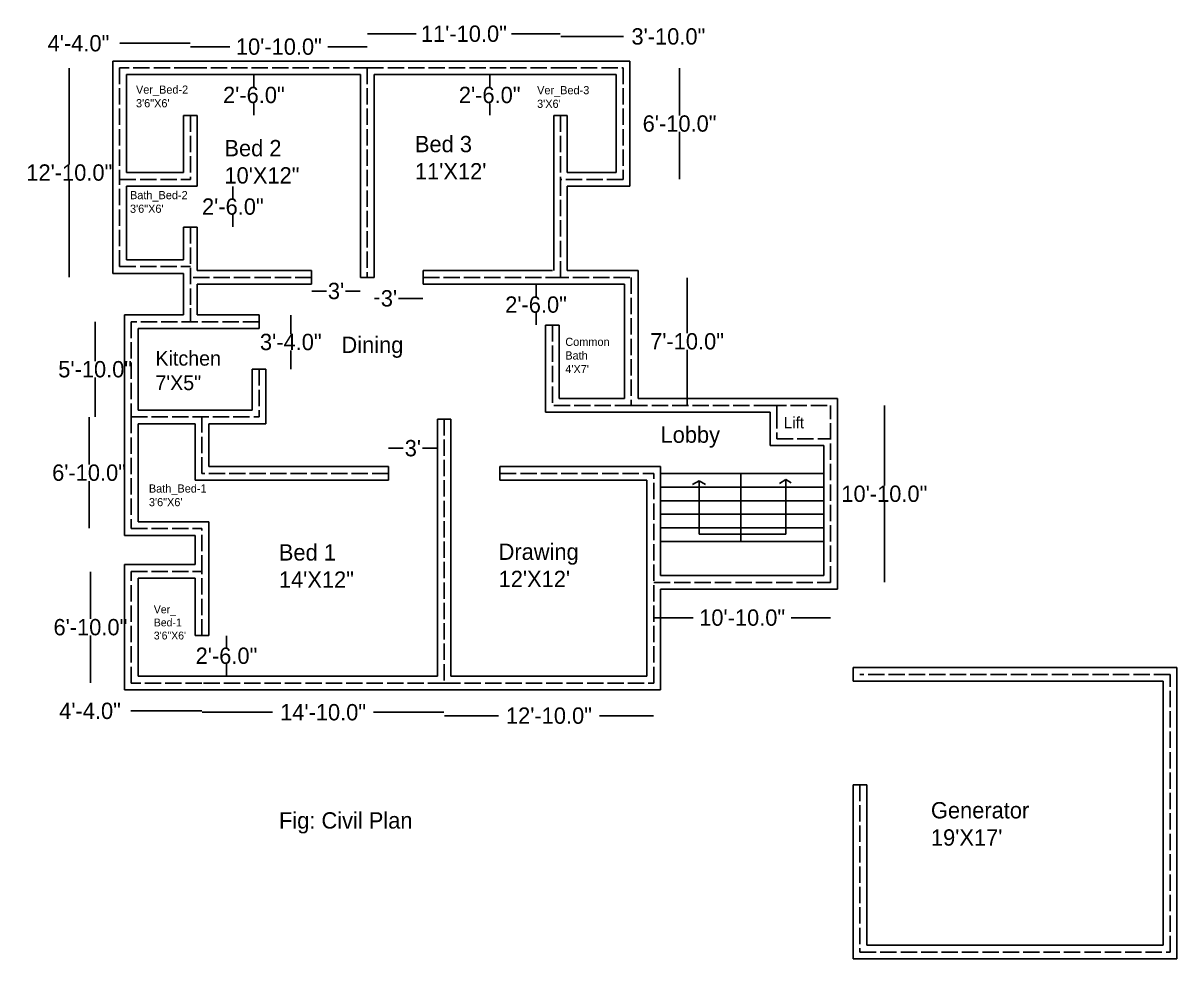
# Model space of a CAD drawing. Header units: inches. Extents: x 2005 to 8881, y -1786 to -220.
# Drawn here: x 2005 to 2853, y -964 to -276 of the extents above; entities that cross this region are included whole.
import ezdxf

# ---------------------------------------------------------------- set-up
doc = ezdxf.new("R2010")
doc.units = ezdxf.units.IN
doc.header["$MEASUREMENT"] = 0
doc.linetypes.add('ACAD_ISO02W100', pattern=[15, 12, -3])
doc.dimstyles.get("Standard").update_dxf_attribs({"dimtxt": 12, "dimasz": 0.18, "dimexe": 0.18, "dimexo": 0.0625, "dimgap": 0.09, "dimtad": 0, "dimtih": 1, "dimtoh": 1, "dimdec": 1, "dimzin": 0, "dimdsep": 46, "dimlunit": 3, "dimtxsty": 'Standard', "dimcen": 0.09, "dimse1": 1, "dimse2": 1, "dimadec": 0, "dimazin": 0, "dimtfac": 1, "dimtdec": 1, "dimtofl": 0, "dimtmove": 0, "dimatfit": 3, "dimfxl": 1, "dimtolj": 1, "dimtzin": 0, "dimarcsym": 0})

# ---------------------------------------------------------------- blocks, each defined once
blk = doc.blocks.new('*D1')
at = {"color": 0, "lineweight": -2}
for p, q in [((2128.18, -293.5), (2156.91, -293.5)), ((2257.82, -293.5), (2229.09, -293.5))]:
    blk.add_line(p, q, dxfattribs=at)
at = {"color": 0}
for points in [[(2128.18, -293.47), (2128.18, -293.53), (2128, -293.5)], [(2257.82, -293.47), (2257.82, -293.53), (2258, -293.5)]]:
    blk.add_solid(points, dxfattribs=at)
at = {"layer": 'Defpoints', "color": 0}
for p in [(2258, -293.5), (2128, -309), (2258, -309)]:
    blk.add_point(p, dxfattribs=at)
at = {"color": 0, "insert": (2193, -293.5), "char_height": 12, "attachment_point": 5}
blk.add_mtext('\\A1;10\'-10.0"', dxfattribs=at)
blk = doc.blocks.new('*D2')
at = {"color": 0, "lineweight": -2}
for p, q in [((2638, -557.18), (2638, -615.91)), ((2638, -686.82), (2638, -628.09))]:
    blk.add_line(p, q, dxfattribs=at)
at = {"color": 0}
for points in [[(2637.97, -557.18), (2638.03, -557.18), (2638, -557)], [(2637.97, -686.82), (2638.03, -686.82), (2638, -687)]]:
    blk.add_solid(points, dxfattribs=at)
at = {"layer": 'Defpoints', "color": 0}
for p in [(2598.5, -557), (2598.5, -687), (2638, -687)]:
    blk.add_point(p, dxfattribs=at)
at = {"color": 0, "insert": (2638, -622), "char_height": 12, "attachment_point": 5}
blk.add_mtext('\\A1;10\'-10.0"', dxfattribs=at)
blk = doc.blocks.new('*D3')
at = {"color": 0, "lineweight": -2}
for p, q in [((2314.68, -785), (2354.41, -785)), ((2468.32, -785), (2428.59, -785))]:
    blk.add_line(p, q, dxfattribs=at)
at = {"color": 0}
for points in [[(2314.68, -784.97), (2314.68, -785.03), (2314.5, -785)], [(2468.32, -784.97), (2468.32, -785.03), (2468.5, -785)]]:
    blk.add_solid(points, dxfattribs=at)
at = {"layer": 'Defpoints', "color": 0}
for p in [(2314.5, -761), (2468.5, -761), (2314.5, -785)]:
    blk.add_point(p, dxfattribs=at)
at = {"color": 0, "insert": (2391.5, -785), "char_height": 12, "attachment_point": 5}
blk.add_mtext('\\A1;12\'-10.0"', dxfattribs=at)
blk = doc.blocks.new('*D4')
at = {"color": 0, "lineweight": -2}
for p, q in [((2382, -468.18), (2382, -476.91)), ((2382, -497.82), (2382, -489.09))]:
    blk.add_line(p, q, dxfattribs=at)
at = {"color": 0}
for points in [[(2381.97, -468.18), (2382.03, -468.18), (2382, -468)], [(2381.97, -497.82), (2382.03, -497.82), (2382, -498)]]:
    blk.add_solid(points, dxfattribs=at)
at = {"layer": 'Defpoints', "color": 0}
for p in [(2382, -468), (2394, -468), (2394, -498)]:
    blk.add_point(p, dxfattribs=at)
at = {"color": 0, "insert": (2382, -483), "char_height": 12, "attachment_point": 5}
blk.add_mtext('\\A1;2\'-6.0"', dxfattribs=at)
blk = doc.blocks.new('*D5')
at = {"color": 0, "lineweight": -2}
for p, q in [((2258.18, -284), (2293.91, -284)), ((2399.82, -284), (2364.09, -284))]:
    blk.add_line(p, q, dxfattribs=at)
at = {"color": 0}
for points in [[(2258.18, -283.97), (2258.18, -284.03), (2258, -284)], [(2399.82, -283.97), (2399.82, -284.03), (2400, -284)]]:
    blk.add_solid(points, dxfattribs=at)
at = {"layer": 'Defpoints', "color": 0}
for p in [(2400, -284), (2258, -304), (2400, -314)]:
    blk.add_point(p, dxfattribs=at)
at = {"color": 0, "insert": (2329, -284), "char_height": 12, "attachment_point": 5}
blk.add_mtext('\\A1;11\'-10.0"', dxfattribs=at)
blk = doc.blocks.new('*D6')
at = {"color": 0, "lineweight": -2}
for p, q in [((2400.18, -286), (2445.82, -286)), ((2446, -286), (2446.18, -286))]:
    blk.add_line(p, q, dxfattribs=at)
at = {"color": 0}
for points in [[(2400.18, -285.97), (2400.18, -286.03), (2400, -286)], [(2445.82, -285.97), (2445.82, -286.03), (2446, -286)]]:
    blk.add_solid(points, dxfattribs=at)
at = {"layer": 'Defpoints', "color": 0}
for p in [(2446, -286), (2400, -309), (2446, -309)]:
    blk.add_point(p, dxfattribs=at)
at = {"color": 0, "insert": (2479.27, -286), "char_height": 12, "attachment_point": 5}
blk.add_mtext('\\A1;3\'-10.0"', dxfattribs=at)
blk = doc.blocks.new('*D7')
at = {"color": 0, "lineweight": -2}
for p, q in [((2487.5, -309.18), (2487.5, -343.91)), ((2487.5, -390.82), (2487.5, -356.09))]:
    blk.add_line(p, q, dxfattribs=at)
at = {"color": 0}
for points in [[(2487.47, -309.18), (2487.53, -309.18), (2487.5, -309)], [(2487.47, -390.82), (2487.53, -390.82), (2487.5, -391)]]:
    blk.add_solid(points, dxfattribs=at)
at = {"layer": 'Defpoints', "color": 0}
for p in [(2446, -309), (2446, -391), (2487.5, -391)]:
    blk.add_point(p, dxfattribs=at)
at = {"color": 0, "insert": (2487.5, -350), "char_height": 12, "attachment_point": 5}
blk.add_mtext('\\A1;6\'-10.0"', dxfattribs=at)
blk = doc.blocks.new('*D8')
at = {"color": 0, "lineweight": -2}
for p, q in [((2493, -463.18), (2493, -503.91)), ((2493, -556.82), (2493, -516.09))]:
    blk.add_line(p, q, dxfattribs=at)
at = {"color": 0}
for points in [[(2492.97, -463.18), (2493.03, -463.18), (2493, -463)], [(2492.97, -556.82), (2493.03, -556.82), (2493, -557)]]:
    blk.add_solid(points, dxfattribs=at)
at = {"layer": 'Defpoints', "color": 0}
for p in [(2452, -463), (2452, -557), (2493, -557)]:
    blk.add_point(p, dxfattribs=at)
at = {"color": 0, "insert": (2493, -510), "char_height": 12, "attachment_point": 5}
blk.add_mtext('\\A1;7\'-10.0"', dxfattribs=at)
blk = doc.blocks.new('*D9')
at = {"color": 0, "lineweight": -2}
for p, q in [((2136.68, -782.5), (2188.41, -782.5)), ((2314.32, -782.5), (2262.59, -782.5))]:
    blk.add_line(p, q, dxfattribs=at)
at = {"color": 0}
for points in [[(2136.68, -782.47), (2136.68, -782.53), (2136.5, -782.5)], [(2314.32, -782.47), (2314.32, -782.53), (2314.5, -782.5)]]:
    blk.add_solid(points, dxfattribs=at)
at = {"layer": 'Defpoints', "color": 0}
for p in [(2136.5, -761), (2314.5, -761), (2136.5, -782.5)]:
    blk.add_point(p, dxfattribs=at)
at = {"color": 0, "insert": (2225.5, -782.5), "char_height": 12, "attachment_point": 5}
blk.add_mtext('\\A1;14\'-10.0"', dxfattribs=at)
blk = doc.blocks.new('*D10')
at = {"color": 0, "lineweight": -2}
for p, q in [((2084.5, -781.5), (2084.32, -781.5)), ((2136.32, -781.5), (2084.68, -781.5))]:
    blk.add_line(p, q, dxfattribs=at)
at = {"color": 0}
for points in [[(2084.68, -781.47), (2084.68, -781.53), (2084.5, -781.5)], [(2136.32, -781.47), (2136.32, -781.53), (2136.5, -781.5)]]:
    blk.add_solid(points, dxfattribs=at)
at = {"layer": 'Defpoints', "color": 0}
for p in [(2084.5, -761), (2136.5, -761), (2084.5, -781.5)]:
    blk.add_point(p, dxfattribs=at)
at = {"color": 0, "insert": (2054.23, -781.5), "char_height": 12, "attachment_point": 5}
blk.add_mtext('\\A1;4\'-4.0"', dxfattribs=at)
blk = doc.blocks.new('*D11')
at = {"color": 0, "lineweight": -2}
for p, q in [((2054.5, -679.18), (2054.5, -713.91)), ((2054.5, -760.82), (2054.5, -726.09))]:
    blk.add_line(p, q, dxfattribs=at)
at = {"color": 0}
for points in [[(2054.47, -679.18), (2054.53, -679.18), (2054.5, -679)], [(2054.47, -760.82), (2054.53, -760.82), (2054.5, -761)]]:
    blk.add_solid(points, dxfattribs=at)
at = {"layer": 'Defpoints', "color": 0}
for p in [(2054.5, -679), (2084.5, -679), (2084.5, -761)]:
    blk.add_point(p, dxfattribs=at)
at = {"color": 0, "insert": (2054.5, -720), "char_height": 12, "attachment_point": 5}
blk.add_mtext('\\A1;6\'-10.0"', dxfattribs=at)
blk = doc.blocks.new('*D12')
at = {"color": 0, "lineweight": -2}
for p, q in [((2053.5, -565.68), (2053.5, -600.41)), ((2053.5, -647.32), (2053.5, -612.59))]:
    blk.add_line(p, q, dxfattribs=at)
at = {"color": 0}
for points in [[(2053.47, -565.68), (2053.53, -565.68), (2053.5, -565.5)], [(2053.47, -647.32), (2053.53, -647.32), (2053.5, -647.5)]]:
    blk.add_solid(points, dxfattribs=at)
at = {"layer": 'Defpoints', "color": 0}
for p in [(2053.5, -565.5), (2084.5, -565.5), (2084.5, -647.5)]:
    blk.add_point(p, dxfattribs=at)
at = {"color": 0, "insert": (2053.5, -606.5), "char_height": 12, "attachment_point": 5}
blk.add_mtext('\\A1;6\'-10.0"', dxfattribs=at)
blk = doc.blocks.new('*D13')
at = {"color": 0, "lineweight": -2}
for p, q in [((2058, -495.68), (2058, -524.41)), ((2058, -565.32), (2058, -536.59))]:
    blk.add_line(p, q, dxfattribs=at)
at = {"color": 0}
for points in [[(2057.97, -495.68), (2058.03, -495.68), (2058, -495.5)], [(2057.97, -565.32), (2058.03, -565.32), (2058, -565.5)]]:
    blk.add_solid(points, dxfattribs=at)
at = {"layer": 'Defpoints', "color": 0}
for p in [(2058, -495.5), (2084.5, -495.5), (2084.5, -565.5)]:
    blk.add_point(p, dxfattribs=at)
at = {"color": 0, "insert": (2058, -530.5), "char_height": 12, "attachment_point": 5}
blk.add_mtext('\\A1;5\'-10.0"', dxfattribs=at)
blk = doc.blocks.new('*D14')
at = {"color": 0, "lineweight": -2}
for p, q in [((2039, -309.18), (2039, -379.91)), ((2039, -462.82), (2039, -392.09))]:
    blk.add_line(p, q, dxfattribs=at)
at = {"color": 0}
for points in [[(2038.97, -309.18), (2039.03, -309.18), (2039, -309)], [(2038.97, -462.82), (2039.03, -462.82), (2039, -463)]]:
    blk.add_solid(points, dxfattribs=at)
at = {"layer": 'Defpoints', "color": 0}
for p in [(2039, -309), (2128, -309), (2128, -463)]:
    blk.add_point(p, dxfattribs=at)
at = {"color": 0, "insert": (2039, -386), "char_height": 12, "attachment_point": 5}
blk.add_mtext('\\A1;12\'-10.0"', dxfattribs=at)
blk = doc.blocks.new('*D15')
at = {"color": 0, "lineweight": -2}
for p, q in [((2076, -291), (2075.82, -291)), ((2127.82, -291), (2076.18, -291))]:
    blk.add_line(p, q, dxfattribs=at)
at = {"color": 0}
for points in [[(2076.18, -290.97), (2076.18, -291.03), (2076, -291)], [(2127.82, -290.97), (2127.82, -291.03), (2128, -291)]]:
    blk.add_solid(points, dxfattribs=at)
at = {"layer": 'Defpoints', "color": 0}
for p in [(2076, -291), (2076, -309), (2128, -309)]:
    blk.add_point(p, dxfattribs=at)
at = {"color": 0, "insert": (2045.73, -291), "char_height": 12, "attachment_point": 5}
blk.add_mtext('\\A1;4\'-4.0"', dxfattribs=at)
blk = doc.blocks.new('*D16')
at = {"color": 0, "lineweight": -2}
for p, q in [((2217.18, -473), (2227.91, -473)), ((2252.82, -473), (2242.09, -473))]:
    blk.add_line(p, q, dxfattribs=at)
at = {"color": 0}
for points in [[(2217.18, -472.97), (2217.18, -473.03), (2217, -473)], [(2252.82, -472.97), (2252.82, -473.03), (2253, -473)]]:
    blk.add_solid(points, dxfattribs=at)
at = {"layer": 'Defpoints', "color": 0}
for p in [(2217, -463), (2253, -463), (2253, -473)]:
    blk.add_point(p, dxfattribs=at)
at = {"color": 0, "insert": (2235, -473), "char_height": 12, "attachment_point": 5}
blk.add_mtext("\\A1;3'", dxfattribs=at)
blk = doc.blocks.new('*D17')
at = {"color": 0, "lineweight": -2}
for p, q in [((2273.68, -588.5), (2284.41, -588.5)), ((2309.32, -588.5), (2298.59, -588.5))]:
    blk.add_line(p, q, dxfattribs=at)
at = {"color": 0}
for points in [[(2273.68, -588.47), (2273.68, -588.53), (2273.5, -588.5)], [(2309.32, -588.47), (2309.32, -588.53), (2309.5, -588.5)]]:
    blk.add_solid(points, dxfattribs=at)
at = {"layer": 'Defpoints', "color": 0}
for p in [(2309.5, -588.5), (2273.5, -607), (2309.5, -607)]:
    blk.add_point(p, dxfattribs=at)
at = {"color": 0, "insert": (2291.5, -588.5), "char_height": 12, "attachment_point": 5}
blk.add_mtext("\\A1;3'", dxfattribs=at)
blk = doc.blocks.new('*D18')
at = {"color": 0, "lineweight": -2}
for p, q in [((2154.5, -726.18), (2154.5, -734.91)), ((2154.5, -755.82), (2154.5, -747.09))]:
    blk.add_line(p, q, dxfattribs=at)
at = {"color": 0}
for points in [[(2154.47, -726.18), (2154.53, -726.18), (2154.5, -726)], [(2154.47, -755.82), (2154.53, -755.82), (2154.5, -756)]]:
    blk.add_solid(points, dxfattribs=at)
at = {"layer": 'Defpoints', "color": 0}
for p in [(2136.5, -726), (2136.5, -756), (2154.5, -756)]:
    blk.add_point(p, dxfattribs=at)
at = {"color": 0, "insert": (2154.5, -741), "char_height": 12, "attachment_point": 5}
blk.add_mtext('\\A1;2\'-6.0"', dxfattribs=at)
blk = doc.blocks.new('*D32')
at = {"color": 0, "lineweight": -2}
for p, q in [((2263.18, -478.42), (2266.82, -478.42)), ((2298.82, -478.42), (2281, -478.42))]:
    blk.add_line(p, q, dxfattribs=at)
at = {"color": 0}
for points in [[(2263.18, -478.39), (2263.18, -478.45), (2263, -478.42)], [(2298.82, -478.39), (2298.82, -478.45), (2299, -478.42)]]:
    blk.add_solid(points, dxfattribs=at)
at = {"layer": 'Defpoints', "color": 0}
for p in [(2263, -463), (2299, -463), (2299, -478.42)]:
    blk.add_point(p, dxfattribs=at)
at = {"color": 0, "insert": (2273.91, -478.42), "char_height": 12, "attachment_point": 5}
blk.add_mtext("\\A1;3'", dxfattribs=at)
blk = doc.blocks.new('*D33')
at = {"color": 0, "lineweight": -2}
for p, q in [((2174.64, -314.18), (2174.64, -322.91)), ((2174.64, -343.82), (2174.64, -335.09))]:
    blk.add_line(p, q, dxfattribs=at)
at = {"color": 0}
for points in [[(2174.61, -314.18), (2174.67, -314.18), (2174.64, -314)], [(2174.61, -343.82), (2174.67, -343.82), (2174.64, -344)]]:
    blk.add_solid(points, dxfattribs=at)
at = {"layer": 'Defpoints', "color": 0}
for p in [(2133, -314), (2128, -344), (2174.64, -344)]:
    blk.add_point(p, dxfattribs=at)
at = {"color": 0, "insert": (2174.64, -329), "char_height": 12, "attachment_point": 5}
blk.add_mtext('\\A1;2\'-6.0"', dxfattribs=at)
blk = doc.blocks.new('*D34')
at = {"color": 0, "lineweight": -2}
for p, q in [((2159.19, -396.18), (2159.19, -404.91)), ((2159.19, -425.82), (2159.19, -417.09))]:
    blk.add_line(p, q, dxfattribs=at)
at = {"color": 0}
for points in [[(2159.16, -396.18), (2159.22, -396.18), (2159.19, -396)], [(2159.16, -425.82), (2159.22, -425.82), (2159.19, -426)]]:
    blk.add_solid(points, dxfattribs=at)
at = {"layer": 'Defpoints', "color": 0}
for p in [(2133, -396), (2133, -426), (2159.19, -426)]:
    blk.add_point(p, dxfattribs=at)
at = {"color": 0, "insert": (2159.19, -411), "char_height": 12, "attachment_point": 5}
blk.add_mtext('\\A1;2\'-6.0"', dxfattribs=at)
blk = doc.blocks.new('*D35')
at = {"color": 0, "lineweight": -2}
for p, q in [((2347.95, -314.18), (2347.95, -322.91)), ((2347.95, -343.82), (2347.95, -335.09))]:
    blk.add_line(p, q, dxfattribs=at)
at = {"color": 0}
for points in [[(2347.92, -314.18), (2347.98, -314.18), (2347.95, -314)], [(2347.92, -343.82), (2347.98, -343.82), (2347.95, -344)]]:
    blk.add_solid(points, dxfattribs=at)
at = {"layer": 'Defpoints', "color": 0}
for p in [(2400, -314), (2347.95, -344), (2400, -344)]:
    blk.add_point(p, dxfattribs=at)
at = {"color": 0, "insert": (2347.95, -329), "char_height": 12, "attachment_point": 5}
blk.add_mtext('\\A1;2\'-6.0"', dxfattribs=at)
blk = doc.blocks.new('*D39')
at = {"color": 0, "lineweight": -2}
for p, q in [((2201.76, -490.68), (2201.76, -504.41)), ((2201.76, -530.32), (2201.76, -516.59))]:
    blk.add_line(p, q, dxfattribs=at)
at = {"color": 0}
for points in [[(2201.73, -490.68), (2201.79, -490.68), (2201.76, -490.5)], [(2201.73, -530.32), (2201.79, -530.32), (2201.76, -530.5)]]:
    blk.add_solid(points, dxfattribs=at)
at = {"layer": 'Defpoints', "color": 0}
for p in [(2178.5, -490.5), (2178.5, -530.5), (2201.76, -530.5)]:
    blk.add_point(p, dxfattribs=at)
at = {"color": 0, "insert": (2201.76, -510.5), "char_height": 12, "attachment_point": 5}
blk.add_mtext('\\A1;3\'-4.0"', dxfattribs=at)
blk = doc.blocks.new('*D43')
at = {"color": 0, "lineweight": -2}
for p, q in [((2468.68, -712.97), (2497.41, -712.97)), ((2598.32, -712.97), (2569.59, -712.97))]:
    blk.add_line(p, q, dxfattribs=at)
at = {"color": 0}
for points in [[(2468.68, -712.94), (2468.68, -713), (2468.5, -712.97)], [(2598.32, -712.94), (2598.32, -713), (2598.5, -712.97)]]:
    blk.add_solid(points, dxfattribs=at)
at = {"layer": 'Defpoints', "color": 0}
for p in [(2468.5, -687), (2598.5, -687), (2598.5, -712.97)]:
    blk.add_point(p, dxfattribs=at)
at = {"color": 0, "insert": (2533.5, -712.97), "char_height": 12, "attachment_point": 5}
blk.add_mtext('\\A1;10\'-10.0"', dxfattribs=at)

msp = doc.modelspace()

# ---------------------------------------------------------------- linework, layer by layer
for p, q in [((2071, -309), (2071, -304)), ((2071, -304), (2076, -304)), ((2128, -304), (2076, -304)), ((2128, -304), (2258, -304)), ((2258, -304), (2310, -304)), ((2258, -304), (2310, -304)), ((2258, -304), (2310, -304)), ((2258, -304), (2400, -304)), ((2400, -304), (2446, -304)), ((2446, -304), (2451, -304)), ((2451, -304), (2451, -309)), ((2071, -309), (2071, -391)), ((2071, -309), (2071, -309)), ((2451, -309), (2451, -391)), ((2451, -309), (2451, -309)), ((2128, -314), (2081, -314)), ((2081, -314), (2081, -386)), ((2128, -314), (2253, -314)), ((2133, -314), (2253, -314)), ((2253, -314), (2253, -463)), ((2263, -314), (2305, -314)), ((2263, -314), (2263, -463)), ((2263, -314), (2400, -314)), ((2315, -314), (2441, -314)), ((2441, -314), (2441, -386)), ((2123, -344), (2123, -386)), ((2123, -344), (2133, -344)), ((2133, -344), (2133, -391)), ((2133, -344), (2133, -391)), ((2395, -344), (2395, -391)), ((2395, -344), (2400, -344)), ((2405, -344), (2400, -344)), ((2405, -344), (2405, -386)), ((2081, -386), (2123, -386)), ((2441, -386), (2405, -386)), ((2071, -455), (2071, -391)), ((2071, -455), (2071, -391)), ((2081, -396), (2128, -396)), ((2081, -450), (2081, -396)), ((2128, -396), (2133, -396)), ((2133, -396), (2133, -391)), ((2395, -391), (2395, -458)), ((2405, -396), (2405, -458)), ((2446, -396), (2405, -396)), ((2446, -396), (2405, -396)), ((2451, -396), (2446, -396)), ((2451, -391), (2451, -396)), ((2123, -450), (2123, -426)), ((2133, -426), (2123, -426)), ((2133, -426), (2133, -455)), ((2071, -455), (2071, -460)), ((2081, -450), (2123, -450)), ((2133, -458), (2133, -455)), ((2071, -460), (2076, -460)), ((2076, -460), (2123, -460)), ((2123, -465), (2123, -460)), ((2123, -465), (2123, -482)), ((2128, -465), (2128, -463)), ((2217, -458), (2133, -458)), ((2217, -468), (2217, -458)), ((2253, -463), (2263, -463)), ((2299, -458), (2394, -458)), ((2299, -468), (2299, -458)), ((2405, -458), (2452, -458)), ((2452, -458), (2457, -458)), ((2457, -458), (2457, -463)), ((2457, -463), (2457, -552)), ((2133, -468), (2133, -482)), ((2217, -468), (2133, -468)), ((2299, -468), (2394, -468)), ((2394, -468), (2447, -468)), ((2447, -468), (2447, -552)), ((2123, -482), (2123, -490.5)), ((2133, -482), (2133, -490.5)), ((2079.5, -495.5), (2079.5, -490.5)), ((2079.5, -490.5), (2089.5, -490.5)), ((2089.5, -490.5), (2123, -490.5)), ((2178.5, -490.5), (2133, -490.5)), ((2178.5, -500.5), (2178.5, -490.5)), ((2079.5, -495.5), (2079.5, -565.5)), ((2389, -498), (2389, -557)), ((2389, -498), (2399, -498)), ((2399, -498), (2399, -552)), ((2399, -498), (2399, -552)), ((2178.5, -500.5), (2089.5, -500.5)), ((2089.5, -500.5), (2089.5, -560.5)), ((2173.5, -530.5), (2173.5, -560.5)), ((2173.5, -560.5), (2173.5, -530.5)), ((2173.5, -530.5), (2183.5, -530.5)), ((2183.5, -530.5), (2183.5, -565.5)), ((2183.5, -565.5), (2183.5, -530.5)), ((2389, -562), (2389, -557)), ((2447, -552), (2399, -552)), ((2598.5, -552), (2457, -552)), ((2559, -562), (2559, -557)), ((2603.5, -552), (2598.5, -552)), ((2603.5, -557), (2603.5, -552)), ((2603.5, -687), (2603.5, -557)), ((2079.5, -565.5), (2079.5, -647.5)), ((2089.5, -560.5), (2173.5, -560.5)), ((2183.5, -570.5), (2183.5, -565.5)), ((2309.5, -567), (2319.5, -567)), ((2309.5, -721), (2309.5, -567)), ((2319.5, -721), (2319.5, -567)), ((2394, -562), (2389, -562)), ((2452, -562), (2394, -562)), ((2452, -562), (2549, -562)), ((2549, -562), (2554, -562)), ((2554, -562), (2554, -586.5)), ((2089.5, -570.5), (2089.5, -642.5)), ((2089.5, -570.5), (2131.5, -570.5)), ((2131.5, -607), (2131.5, -570.5)), ((2141.5, -570.5), (2178.5, -570.5)), ((2141.5, -602), (2141.5, -570.5)), ((2178.5, -570.5), (2178.5, -570.5)), ((2178.5, -570.5), (2178.5, -570.5)), ((2178.5, -570.5), (2183.5, -570.5)), ((2554, -586.5), (2593.5, -586.5)), ((2593.5, -682), (2593.5, -586.5)), ((2273.5, -602), (2141.5, -602)), ((2273.5, -602), (2273.5, -612)), ((2355.5, -602), (2468.5, -602)), ((2355.5, -602), (2355.5, -612)), ((2468.5, -602), (2473.5, -602)), ((2473.5, -602), (2473.5, -607)), ((2131.5, -607), (2131.5, -612)), ((2309.5, -607), (2309.5, -756)), ((2319.5, -607), (2319.5, -756)), ((2473.5, -682), (2473.5, -607)), ((2473.5, -607), (2593.5, -607)), ((2532.5, -607), (2532.5, -657)), ((2131.5, -612), (2136.5, -612)), ((2273.5, -612), (2136.5, -612)), ((2355.5, -612), (2463.5, -612)), ((2463.5, -756), (2463.5, -612)), ((2473.5, -617), (2593.5, -617)), ((2497, -615), (2502, -612.5)), ((2502, -612.5), (2502, -651.5)), ((2502, -612.5), (2506.5, -615)), ((2561, -614.5), (2565.5, -611.5)), ((2565.5, -651.5), (2565.5, -611.5)), ((2565.5, -611.5), (2569.5, -614)), ((2473.5, -627), (2593.5, -627)), ((2089.5, -642.5), (2136.5, -642.5)), ((2136.5, -642.5), (2141.5, -642.5)), ((2141.5, -642.5), (2141.5, -647.5)), ((2473.5, -637), (2593.5, -637)), ((2079.5, -647.5), (2079.5, -647.5)), ((2079.5, -652.5), (2079.5, -647.5)), ((2084.5, -652.5), (2079.5, -652.5)), ((2084.5, -652.5), (2131.5, -652.5)), ((2131.5, -674), (2131.5, -652.5)), ((2141.5, -679), (2141.5, -647.5)), ((2473.5, -647), (2593.5, -647)), ((2502, -651.5), (2565.5, -651.5)), ((2473.5, -657), (2593.5, -657)), ((2079.5, -679), (2079.5, -674)), ((2079.5, -674), (2084.5, -674)), ((2084.5, -674), (2131.5, -674)), ((2079.5, -761), (2079.5, -679)), ((2089.5, -684), (2131.5, -684)), ((2089.5, -756), (2089.5, -684)), ((2131.5, -726), (2131.5, -684)), ((2141.5, -726), (2141.5, -679)), ((2473.5, -682), (2593.5, -682)), ((2473.5, -692), (2598.5, -692)), ((2473.5, -761), (2473.5, -692)), ((2598.5, -692), (2603.5, -692)), ((2603.5, -692), (2603.5, -687)), ((2131.5, -726), (2141.5, -726)), ((2620.01, -749.66), (2615.01, -749.66)), ((2615.01, -749.66), (2615.01, -754.66)), ((2848.01, -749.66), (2620.01, -749.66)), ((2848.01, -749.66), (2853.01, -749.66)), ((2853.01, -749.66), (2853.01, -754.66)), ((2853.01, -958.66), (2853.01, -754.66)), ((2079.5, -761), (2079.5, -766)), ((2136.5, -756), (2089.5, -756)), ((2309.5, -756), (2136.5, -756)), ((2319.5, -756), (2463.5, -756)), ((2473.5, -761), (2473.5, -766)), ((2843.01, -759.66), (2625.01, -759.66)), ((2843.01, -953.66), (2843.01, -759.66)), ((2079.5, -766), (2084.5, -766)), ((2136.5, -766), (2084.5, -766)), ((2314.5, -766), (2136.5, -766)), ((2314.5, -766), (2468.5, -766)), ((2473.5, -766), (2468.5, -766)), ((2615.01, -835.72), (2615.01, -958.66)), ((2625.01, -835.72), (2625.01, -953.66)), ((2625.01, -953.66), (2843.01, -953.66)), ((2625.01, -953.66), (2843.01, -953.66)), ((2615.01, -958.66), (2615.01, -963.66)), ((2615.01, -963.66), (2620.01, -963.66)), ((2620.01, -963.66), (2848.01, -963.66)), ((2853.01, -963.66), (2848.01, -963.66)), ((2853.01, -958.66), (2853.01, -963.66))]:
    msp.add_line(p, q)
at = {"linetype": 'ACAD_ISO02W100'}
for p, q in [((2128, -309), (2076, -309)), ((2076, -309), (2076, -391)), ((2128, -309), (2258, -309)), ((2258, -309), (2258, -463)), ((2258, -309), (2400, -309)), ((2400, -309), (2446, -309)), ((2446, -309), (2446, -391)), ((2128, -344), (2128, -391)), ((2400, -344), (2400, -391)), ((2076, -391), (2128, -391)), ((2076, -455), (2076, -391)), ((2446, -391), (2400, -391)), ((2400, -391), (2400, -463)), ((2128, -426), (2128, -485.5)), ((2076, -455), (2128, -455)), ((2217, -463), (2128, -463)), ((2299, -463), (2394, -463)), ((2394, -463), (2452, -463)), ((2452, -463), (2452, -557)), ((2128, -485.5), (2128, -495.5)), ((2178.5, -495.5), (2084.5, -495.5)), ((2084.5, -495.5), (2084.5, -565.5)), ((2394, -498), (2394, -557)), ((2178.5, -530.5), (2178.5, -565.5)), ((2452, -557), (2394, -557)), ((2452, -557), (2554, -557)), ((2554, -557), (2598.5, -557)), ((2598.5, -687), (2598.5, -557)), ((2084.5, -565.5), (2084.5, -647.5)), ((2084.5, -565.5), (2178.5, -565.5)), ((2136.5, -607), (2136.5, -565.5)), ((2314.5, -567), (2314.5, -761)), ((2559, -562), (2559, -581.5)), ((2559, -581.5), (2598.5, -581.5)), ((2273.5, -607), (2136.5, -607)), ((2355.5, -607), (2468.5, -607)), ((2468.5, -761), (2468.5, -607)), ((2084.5, -647.5), (2136.5, -647.5)), ((2136.5, -679), (2136.5, -647.5)), ((2084.5, -761), (2084.5, -679)), ((2084.5, -679), (2136.5, -679)), ((2136.5, -726), (2136.5, -679)), ((2468.5, -687), (2598.5, -687)), ((2615.01, -754.66), (2615.01, -759.66)), ((2848.01, -754.66), (2620.01, -754.66)), ((2848.01, -958.66), (2848.01, -754.66)), ((2136.5, -761), (2084.5, -761)), ((2314.5, -761), (2136.5, -761)), ((2314.5, -761), (2468.5, -761)), ((2615.01, -759.66), (2625.01, -759.66)), ((2615.01, -835.72), (2625.01, -835.72)), ((2620.01, -835.72), (2620.01, -958.66)), ((2620.01, -958.66), (2848.01, -958.66))]:
    msp.add_line(p, q, dxfattribs=at)

# ---------------------------------------------------------------- texts
at = {"attachment_point": 1}
for s, insert, char_height, width in [('Ver_Bed-2\\P3\'6"X6\'', (2088, -322), 6, 78.8943), ("Ver_Bed-3\\P3'X6'", (2382.79, -322.41), 6, 78.8943), ('Bed 2\\P10\'X12"', (2153, -362), 12, 78.8943), ("Bed 3\\P11'X12'", (2293, -359), 12, 78.8943), ('Bath_Bed-2\\P3\'6"X6\'', (2083.6, -399.51), 6, 78.8943), ('Dining', (2239, -506.5), 12, 78.8943), ("Common\\PBath\\P4'X7'", (2403.52, -507.31), 6, 78.8943), ('Kitchen\\P7\'X5"', (2102.29, -517), 10.8, 78.8943), ('Lift', (2564, -565.5), 8.4, 78.8943), ('Lobby', (2473.5, -572.5), 12, 78.8943), ('Bath_Bed-1\\P3\'6"X6\'', (2097.5, -615.07), 6, 78.8943), ('Bed 1\\P14\'X12"', (2193, -659), 12, 78.8943), ("Drawing\\P12'X12'", (2354.5, -658.5), 12, 78.8943), ('Ver_\\PBed-1\\P3\'6"X6\'', (2101.1, -704), 5.76, 78.8943), ('Fig: Civil Plan', (2193.12, -855.91), 12, 278.8942), ("Generator\\P19'X17'", (2672.23, -848.45), 12, 278.8942)]:
    msp.add_mtext(s, dxfattribs=dict(at, insert=insert, char_height=char_height, width=width))

# ---------------------------------------------------------------- dimensions: what is measured, and where the dimension line sits
for base, p1, p2, picture, middle in [((2400, -284), (2258, -304), (2400, -314), '*D5', (2329, -284)), ((2446, -286), (2400, -309), (2446, -309), '*D6', (2479.27, -286)), ((2076, -291), (2128, -309), (2076, -309), '*D15', (2045.73, -291)), ((2258, -293.5), (2128, -309), (2258, -309), '*D1', (2193, -293.5)), ((2309.5, -588.5), (2273.5, -607), (2309.5, -607), '*D17', (2291.5, -588.5)), ((2598.5, -712.97), (2468.5, -687), (2598.5, -687), '*D43', (2533.5, -712.97)), ((2084.5, -781.5), (2136.5, -761), (2084.5, -761), '*D10', (2054.23, -781.5)), ((2314.5, -785), (2468.5, -761), (2314.5, -761), '*D3', (2391.5, -785))]:
    dim = msp.add_linear_dim(base=base, p1=p1, p2=p2, dimstyle='Standard')
    dim.commit()
    dim.dimension.update_dxf_attribs({"geometry": picture, "text_midpoint": middle})
for base, p1, p2, picture, middle in [((2039, -309), (2128, -463), (2128, -309), '*D14', (2039, -386)), ((2487.5, -391), (2446, -309), (2446, -391), '*D7', (2487.5, -350)), ((2174.64, -344), (2133, -314), (2128, -344), '*D33', (2174.64, -329)), ((2347.95, -344), (2400, -314), (2400, -344), '*D35', (2347.95, -329)), ((2159.19, -426), (2133, -396), (2133, -426), '*D34', (2159.19, -411)), ((2493, -557), (2452, -463), (2452, -557), '*D8', (2493, -510)), ((2382, -468), (2394, -498), (2394, -468), '*D4', (2382, -483)), ((2201.76, -530.5), (2178.5, -490.5), (2178.5, -530.5), '*D39', (2201.76, -510.5)), ((2058, -495.5), (2084.5, -565.5), (2084.5, -495.5), '*D13', (2058, -530.5)), ((2638, -687), (2598.5, -557), (2598.5, -687), '*D2', (2638, -622)), ((2053.5, -565.5), (2084.5, -647.5), (2084.5, -565.5), '*D12', (2053.5, -606.5)), ((2054.5, -679), (2084.5, -761), (2084.5, -679), '*D11', (2054.5, -720)), ((2154.5, -756), (2136.5, -726), (2136.5, -756), '*D18', (2154.5, -741))]:
    dim = msp.add_linear_dim(base=base, p1=p1, p2=p2, angle=90, dimstyle='Standard')
    dim.commit()
    dim.dimension.update_dxf_attribs({"geometry": picture, "text_midpoint": middle})
for base, p1, p2, picture, middle in [((2253, -473), (2217, -463), (2253, -463), '*D16', (2235, -473)), ((2299, -478.42), (2263, -463), (2299, -463), '*D32', (2273.91, -478.42))]:
    dim = msp.add_linear_dim(base=base, p1=p1, p2=p2, dimstyle='Standard')
    dim.commit()
    dim.dimension.update_dxf_attribs({"geometry": picture, "text_midpoint": middle, "dimtype": 160})
dim = msp.add_aligned_dim(p1=(2314.5, -761), p2=(2136.5, -761), distance=21.5, dimstyle='Standard')
dim.commit()
dim.dimension.update_dxf_attribs({"geometry": '*D9', "text_midpoint": (2225.5, -782.5)})

doc.saveas('drawing.dxf')
